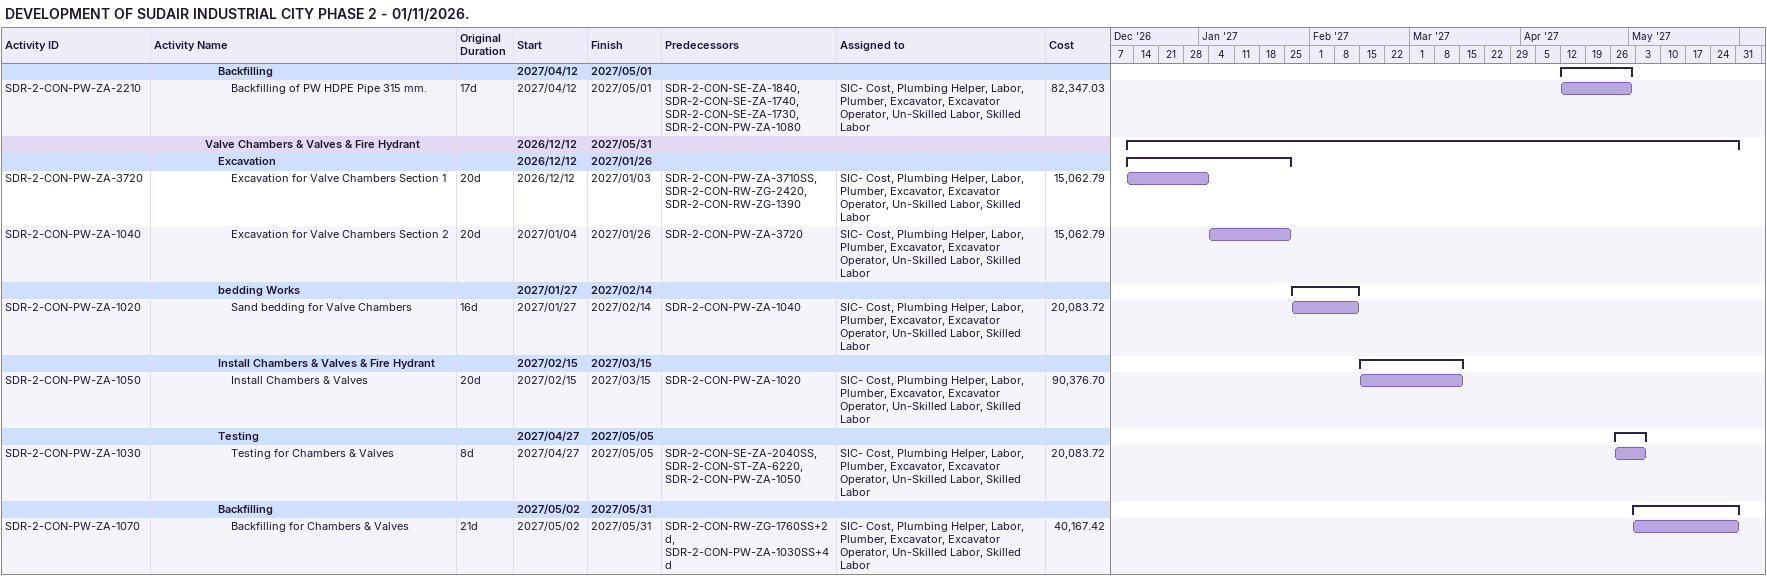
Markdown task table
DEVELOPMENT OF SUDAIR INDUSTRIAL CITY PHASE 2 - 01/11/2026.

| ID | Level | Task | Original duration | Start | Finish | Predecessors | Resources | Cost |
|---|---|---|---|---|---|---|---|---|
|  | 6 | **Backfilling** |  | 2027-04-12 | 2027-05-01 |  |  |  |
| SDR-2-CON-PW-ZA-2210 | 7 | Backfilling of PW HDPE Pipe 315 mm. | 17d | 2027-04-12 | 2027-05-01 | SDR-2-CON-SE-ZA-1840, SDR-2-CON-SE-ZA-1740, SDR-2-CON-SE-ZA-1730, SDR-2-CON-PW-ZA-1080 | SIC- Cost, Plumbing Helper, Labor, Plumber, Excavator, Excavator Operator, Un-Skilled Labor, Skilled Labor | 82347.03 |
|  | 5 | **Valve Chambers & Valves & Fire Hydrant** |  | 2026-12-12 | 2027-05-31 |  |  |  |
|  | 6 | **Excavation** |  | 2026-12-12 | 2027-01-26 |  |  |  |
| SDR-2-CON-PW-ZA-3720 | 7 | Excavation for Valve Chambers Section 1 | 20d | 2026-12-12 | 2027-01-03 | SDR-2-CON-PW-ZA-3710SS, SDR-2-CON-RW-ZG-2420, SDR-2-CON-RW-ZG-1390 | SIC- Cost, Plumbing Helper, Labor, Plumber, Excavator, Excavator Operator, Un-Skilled Labor, Skilled Labor | 15062.79 |
| SDR-2-CON-PW-ZA-1040 | 7 | Excavation for Valve Chambers Section 2 | 20d | 2027-01-04 | 2027-01-26 | SDR-2-CON-PW-ZA-3720 | SIC- Cost, Plumbing Helper, Labor, Plumber, Excavator, Excavator Operator, Un-Skilled Labor, Skilled Labor | 15062.79 |
|  | 6 | **bedding Works** |  | 2027-01-27 | 2027-02-14 |  |  |  |
| SDR-2-CON-PW-ZA-1020 | 7 | Sand bedding for Valve Chambers | 16d | 2027-01-27 | 2027-02-14 | SDR-2-CON-PW-ZA-1040 | SIC- Cost, Plumbing Helper, Labor, Plumber, Excavator, Excavator Operator, Un-Skilled Labor, Skilled Labor | 20083.72 |
|  | 6 | **Install Chambers & Valves & Fire Hydrant** |  | 2027-02-15 | 2027-03-15 |  |  |  |
| SDR-2-CON-PW-ZA-1050 | 7 | Install Chambers & Valves | 20d | 2027-02-15 | 2027-03-15 | SDR-2-CON-PW-ZA-1020 | SIC- Cost, Plumbing Helper, Labor, Plumber, Excavator, Excavator Operator, Un-Skilled Labor, Skilled Labor | 90376.70 |
|  | 6 | **Testing** |  | 2027-04-27 | 2027-05-05 |  |  |  |
| SDR-2-CON-PW-ZA-1030 | 7 | Testing for Chambers & Valves | 8d | 2027-04-27 | 2027-05-05 | SDR-2-CON-SE-ZA-2040SS, SDR-2-CON-ST-ZA-6220, SDR-2-CON-PW-ZA-1050 | SIC- Cost, Plumbing Helper, Labor, Plumber, Excavator, Excavator Operator, Un-Skilled Labor, Skilled Labor | 20083.72 |
|  | 6 | **Backfilling** |  | 2027-05-02 | 2027-05-31 |  |  |  |
| SDR-2-CON-PW-ZA-1070 | 7 | Backfilling for Chambers & Valves | 21d | 2027-05-02 | 2027-05-31 | SDR-2-CON-RW-ZG-1760SS+2d, SDR-2-CON-PW-ZA-1030SS+4d | SIC- Cost, Plumbing Helper, Labor, Plumber, Excavator, Excavator Operator, Un-Skilled Labor, Skilled Labor | 40167.42 |
